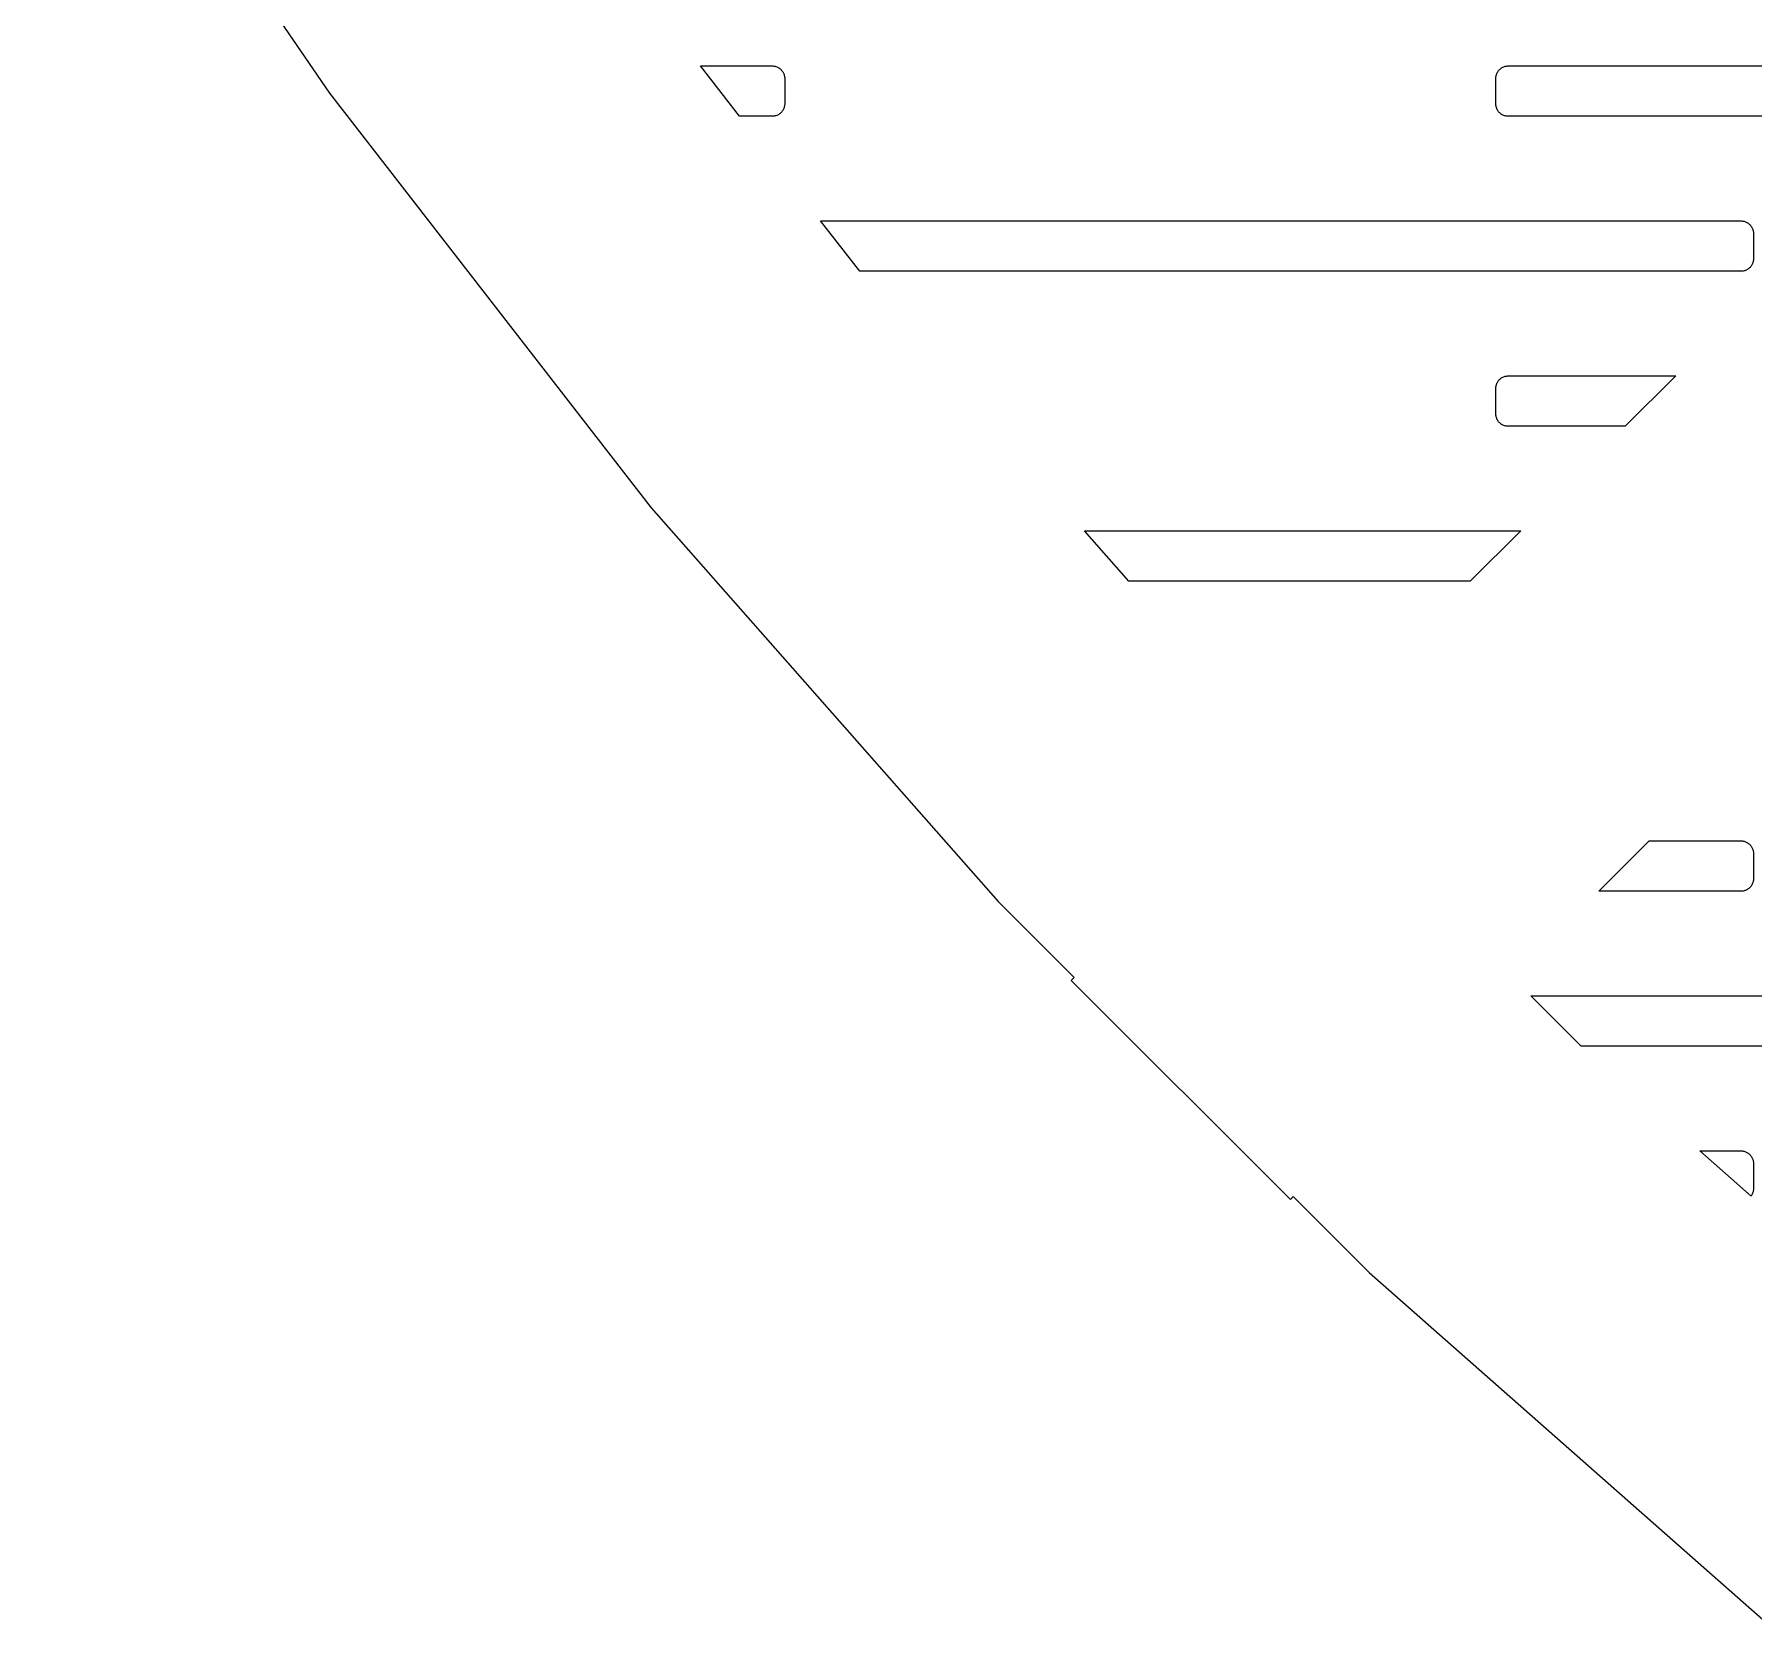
# Model space of a CAD drawing. Header units: metres. Extents: x -216 to 216, y -216 to 216.
# Drawn here: x -182.03 to -137.67, y -166.12 to -125.21 of the extents above; entities that cross this region are included whole.
import ezdxf

# ---------------------------------------------------------------- set-up
doc = ezdxf.new("R2010")
doc.units = ezdxf.units.M

msp = doc.modelspace()

# ---------------------------------------------------------------- linework, layer by layer
for p, q in [((-182.035, -115.523), (-174.422, -126.725)), ((-163.839, -127.322), (-164.847, -126.022)), ((-164.847, -126.022), (-162.997, -126.022)), ((-162.997, -126.022), (-162.977, -126.023)), ((-162.977, -126.023), (-162.956, -126.025)), ((-162.956, -126.025), (-162.936, -126.028)), ((-162.936, -126.028), (-162.916, -126.032)), ((-162.916, -126.032), (-162.897, -126.038)), ((-162.897, -126.038), (-162.878, -126.045)), ((-162.878, -126.045), (-162.859, -126.053)), ((-162.859, -126.053), (-162.841, -126.062)), ((-162.841, -126.062), (-162.823, -126.073)), ((-162.823, -126.073), (-162.806, -126.084)), ((-162.806, -126.084), (-162.79, -126.097)), ((-162.79, -126.097), (-162.775, -126.11)), ((-162.775, -126.11), (-162.76, -126.125)), ((-162.76, -126.125), (-162.747, -126.14)), ((-162.747, -126.14), (-162.734, -126.156)), ((-162.734, -126.156), (-162.723, -126.173)), ((-162.723, -126.173), (-162.712, -126.191)), ((-162.712, -126.191), (-162.703, -126.209)), ((-162.703, -126.209), (-162.695, -126.228)), ((-162.695, -126.228), (-162.688, -126.247)), ((-162.688, -126.247), (-162.682, -126.266)), ((-162.682, -126.266), (-162.678, -126.286)), ((-162.678, -126.286), (-162.675, -126.306)), ((-162.675, -126.306), (-162.673, -126.327)), ((-162.673, -126.327), (-162.672, -126.347)), ((-162.672, -126.347), (-162.672, -126.997)), ((-144.322, -126.327), (-144.32, -126.306)), ((-144.322, -126.347), (-144.322, -126.327)), ((-144.322, -126.997), (-144.322, -126.347)), ((-144.32, -126.306), (-144.316, -126.286)), ((-144.316, -126.286), (-144.312, -126.266)), ((-144.312, -126.266), (-144.306, -126.247)), ((-144.306, -126.247), (-144.299, -126.228)), ((-144.299, -126.228), (-144.291, -126.209)), ((-144.291, -126.209), (-144.282, -126.191)), ((-144.282, -126.191), (-144.272, -126.173)), ((-144.272, -126.173), (-144.26, -126.156)), ((-144.26, -126.156), (-144.248, -126.14)), ((-144.248, -126.14), (-144.234, -126.125)), ((-144.234, -126.125), (-144.22, -126.11)), ((-144.22, -126.11), (-144.204, -126.097)), ((-144.204, -126.097), (-144.188, -126.084)), ((-144.188, -126.084), (-144.171, -126.073)), ((-144.171, -126.073), (-144.154, -126.062)), ((-144.154, -126.062), (-144.136, -126.053)), ((-144.136, -126.053), (-144.117, -126.045)), ((-144.117, -126.045), (-144.098, -126.038)), ((-144.098, -126.038), (-144.078, -126.032)), ((-144.078, -126.032), (-144.058, -126.028)), ((-144.058, -126.028), (-144.038, -126.025)), ((-144.038, -126.025), (-144.018, -126.023)), ((-144.018, -126.023), (-143.997, -126.022)), ((-143.997, -126.022), (-131.679, -126.022)), ((-174.422, -126.725), (-166.12, -137.427)), ((-162.997, -127.322), (-163.839, -127.322)), ((-162.977, -127.322), (-162.997, -127.322)), ((-162.956, -127.32), (-162.977, -127.322)), ((-162.936, -127.316), (-162.956, -127.32)), ((-162.916, -127.312), (-162.936, -127.316)), ((-162.897, -127.306), (-162.916, -127.312)), ((-162.878, -127.299), (-162.897, -127.306)), ((-162.859, -127.291), (-162.878, -127.299)), ((-162.841, -127.282), (-162.859, -127.291)), ((-162.823, -127.272), (-162.841, -127.282)), ((-162.806, -127.26), (-162.823, -127.272)), ((-162.79, -127.248), (-162.806, -127.26)), ((-162.775, -127.234), (-162.79, -127.248)), ((-162.76, -127.22), (-162.775, -127.234)), ((-162.747, -127.204), (-162.76, -127.22)), ((-162.734, -127.188), (-162.747, -127.204)), ((-162.723, -127.171), (-162.734, -127.188)), ((-162.712, -127.154), (-162.723, -127.171)), ((-162.703, -127.136), (-162.712, -127.154)), ((-162.695, -127.117), (-162.703, -127.136)), ((-162.688, -127.098), (-162.695, -127.117)), ((-162.682, -127.078), (-162.688, -127.098)), ((-162.678, -127.058), (-162.682, -127.078)), ((-162.675, -127.038), (-162.678, -127.058)), ((-162.673, -127.018), (-162.675, -127.038)), ((-162.672, -126.997), (-162.673, -127.018)), ((-144.322, -127.018), (-144.322, -126.997)), ((-144.32, -127.038), (-144.322, -127.018)), ((-144.316, -127.058), (-144.32, -127.038)), ((-144.312, -127.078), (-144.316, -127.058)), ((-144.306, -127.098), (-144.312, -127.078)), ((-144.299, -127.117), (-144.306, -127.098)), ((-144.291, -127.136), (-144.299, -127.117)), ((-144.282, -127.154), (-144.291, -127.136)), ((-144.272, -127.171), (-144.282, -127.154)), ((-144.26, -127.188), (-144.272, -127.171)), ((-144.248, -127.204), (-144.26, -127.188)), ((-144.234, -127.22), (-144.248, -127.204)), ((-144.22, -127.234), (-144.234, -127.22)), ((-144.204, -127.248), (-144.22, -127.234)), ((-144.188, -127.26), (-144.204, -127.248)), ((-144.171, -127.272), (-144.188, -127.26)), ((-144.154, -127.282), (-144.171, -127.272)), ((-144.136, -127.291), (-144.154, -127.282)), ((-144.117, -127.299), (-144.136, -127.291)), ((-144.098, -127.306), (-144.117, -127.299)), ((-144.078, -127.312), (-144.098, -127.306)), ((-144.058, -127.316), (-144.078, -127.312)), ((-144.038, -127.32), (-144.058, -127.316)), ((-144.018, -127.322), (-144.038, -127.32)), ((-143.997, -127.322), (-144.018, -127.322)), ((-132.979, -127.322), (-143.997, -127.322)), ((-160.736, -131.322), (-161.745, -130.022)), ((-161.745, -130.022), (-137.997, -130.022)), ((-137.997, -130.022), (-137.977, -130.023)), ((-137.977, -130.023), (-137.956, -130.025)), ((-137.956, -130.025), (-137.936, -130.028)), ((-137.936, -130.028), (-137.916, -130.032)), ((-137.916, -130.032), (-137.897, -130.038)), ((-137.897, -130.038), (-137.878, -130.045)), ((-137.878, -130.045), (-137.859, -130.053)), ((-137.859, -130.053), (-137.841, -130.062)), ((-137.841, -130.062), (-137.823, -130.073)), ((-137.823, -130.073), (-137.806, -130.084)), ((-137.806, -130.084), (-137.79, -130.097)), ((-137.79, -130.097), (-137.775, -130.11)), ((-137.775, -130.11), (-137.76, -130.125)), ((-137.76, -130.125), (-137.747, -130.14)), ((-137.747, -130.14), (-137.734, -130.156)), ((-137.734, -130.156), (-137.723, -130.173)), ((-137.723, -130.173), (-137.712, -130.191)), ((-137.712, -130.191), (-137.703, -130.209)), ((-137.703, -130.209), (-137.695, -130.228)), ((-137.695, -130.228), (-137.688, -130.247)), ((-137.688, -130.247), (-137.682, -130.266)), ((-137.682, -130.266), (-137.678, -130.286)), ((-137.678, -130.286), (-137.675, -130.306)), ((-137.675, -130.306), (-137.673, -130.327)), ((-137.673, -130.327), (-137.672, -130.347)), ((-137.672, -130.347), (-137.672, -130.997)), ((-137.997, -131.322), (-160.736, -131.322)), ((-137.977, -131.322), (-137.997, -131.322)), ((-137.956, -131.32), (-137.977, -131.322)), ((-137.936, -131.316), (-137.956, -131.32)), ((-137.916, -131.312), (-137.936, -131.316)), ((-137.897, -131.306), (-137.916, -131.312)), ((-137.878, -131.299), (-137.897, -131.306)), ((-137.859, -131.291), (-137.878, -131.299)), ((-137.841, -131.282), (-137.859, -131.291)), ((-137.823, -131.272), (-137.841, -131.282)), ((-137.806, -131.26), (-137.823, -131.272)), ((-137.79, -131.248), (-137.806, -131.26)), ((-137.775, -131.234), (-137.79, -131.248)), ((-137.76, -131.22), (-137.775, -131.234)), ((-137.747, -131.204), (-137.76, -131.22)), ((-137.734, -131.188), (-137.747, -131.204)), ((-137.723, -131.171), (-137.734, -131.188)), ((-137.712, -131.154), (-137.723, -131.171)), ((-137.703, -131.136), (-137.712, -131.154)), ((-137.695, -131.117), (-137.703, -131.136)), ((-137.688, -131.098), (-137.695, -131.117)), ((-137.682, -131.078), (-137.688, -131.098)), ((-137.678, -131.058), (-137.682, -131.078)), ((-137.675, -131.038), (-137.678, -131.058)), ((-137.673, -131.018), (-137.675, -131.038)), ((-137.672, -130.997), (-137.673, -131.018)), ((-144.322, -134.327), (-144.32, -134.306)), ((-144.322, -134.347), (-144.322, -134.327)), ((-144.322, -134.997), (-144.322, -134.347)), ((-144.32, -134.306), (-144.316, -134.286)), ((-144.316, -134.286), (-144.312, -134.266)), ((-144.312, -134.266), (-144.306, -134.247)), ((-144.306, -134.247), (-144.299, -134.228)), ((-144.299, -134.228), (-144.291, -134.209)), ((-144.291, -134.209), (-144.282, -134.191)), ((-144.282, -134.191), (-144.272, -134.173)), ((-144.272, -134.173), (-144.26, -134.156)), ((-144.26, -134.156), (-144.248, -134.14)), ((-144.248, -134.14), (-144.234, -134.125)), ((-144.234, -134.125), (-144.22, -134.11)), ((-144.22, -134.11), (-144.204, -134.097)), ((-144.204, -134.097), (-144.188, -134.084)), ((-144.188, -134.084), (-144.171, -134.073)), ((-144.171, -134.073), (-144.154, -134.062)), ((-144.154, -134.062), (-144.136, -134.053)), ((-144.136, -134.053), (-144.117, -134.045)), ((-144.117, -134.045), (-144.098, -134.038)), ((-144.098, -134.038), (-144.078, -134.032)), ((-144.078, -134.032), (-144.058, -134.028)), ((-144.058, -134.028), (-144.038, -134.025)), ((-144.038, -134.025), (-144.018, -134.023)), ((-144.018, -134.023), (-143.997, -134.022)), ((-143.997, -134.022), (-139.679, -134.022)), ((-139.679, -134.022), (-140.979, -135.322)), ((-144.322, -135.018), (-144.322, -134.997)), ((-144.32, -135.038), (-144.322, -135.018)), ((-144.316, -135.058), (-144.32, -135.038)), ((-144.312, -135.078), (-144.316, -135.058)), ((-144.306, -135.098), (-144.312, -135.078)), ((-144.299, -135.117), (-144.306, -135.098)), ((-144.291, -135.136), (-144.299, -135.117)), ((-144.282, -135.154), (-144.291, -135.136)), ((-144.272, -135.171), (-144.282, -135.154)), ((-144.26, -135.188), (-144.272, -135.171)), ((-144.248, -135.204), (-144.26, -135.188)), ((-144.234, -135.22), (-144.248, -135.204)), ((-144.22, -135.234), (-144.234, -135.22)), ((-144.204, -135.248), (-144.22, -135.234)), ((-144.188, -135.26), (-144.204, -135.248)), ((-144.171, -135.272), (-144.188, -135.26)), ((-144.154, -135.282), (-144.171, -135.272)), ((-144.136, -135.291), (-144.154, -135.282)), ((-144.117, -135.299), (-144.136, -135.291)), ((-144.098, -135.306), (-144.117, -135.299)), ((-144.078, -135.312), (-144.098, -135.306)), ((-144.058, -135.316), (-144.078, -135.312)), ((-144.038, -135.32), (-144.058, -135.316)), ((-144.018, -135.322), (-144.038, -135.32)), ((-143.997, -135.322), (-144.018, -135.322)), ((-140.979, -135.322), (-143.997, -135.322)), ((-166.12, -137.427), (-157.164, -147.586)), ((-153.79, -139.322), (-154.936, -138.022)), ((-154.936, -138.022), (-143.679, -138.022)), ((-143.679, -138.022), (-144.979, -139.322)), ((-144.979, -139.322), (-153.79, -139.322)), ((-141.665, -147.322), (-140.365, -146.022)), ((-140.365, -146.022), (-137.997, -146.022)), ((-137.997, -146.022), (-137.977, -146.023)), ((-137.977, -146.023), (-137.956, -146.025)), ((-137.956, -146.025), (-137.936, -146.028)), ((-137.936, -146.028), (-137.916, -146.032)), ((-137.916, -146.032), (-137.897, -146.038)), ((-137.897, -146.038), (-137.878, -146.045)), ((-137.878, -146.045), (-137.859, -146.053)), ((-137.859, -146.053), (-137.841, -146.062)), ((-137.841, -146.062), (-137.823, -146.073)), ((-137.823, -146.073), (-137.806, -146.084)), ((-137.806, -146.084), (-137.79, -146.097)), ((-137.79, -146.097), (-137.775, -146.11)), ((-137.775, -146.11), (-137.76, -146.125)), ((-137.76, -146.125), (-137.747, -146.14)), ((-137.747, -146.14), (-137.734, -146.156)), ((-137.734, -146.156), (-137.723, -146.173)), ((-137.723, -146.173), (-137.712, -146.191)), ((-137.712, -146.191), (-137.703, -146.209)), ((-137.703, -146.209), (-137.695, -146.228)), ((-137.695, -146.228), (-137.688, -146.247)), ((-137.688, -146.247), (-137.682, -146.266)), ((-137.682, -146.266), (-137.678, -146.286)), ((-137.678, -146.286), (-137.675, -146.306)), ((-137.675, -146.306), (-137.673, -146.327)), ((-137.673, -146.327), (-137.672, -146.347)), ((-137.672, -146.347), (-137.672, -146.997)), ((-137.859, -147.291), (-137.878, -147.299)), ((-137.841, -147.282), (-137.859, -147.291)), ((-137.823, -147.272), (-137.841, -147.282)), ((-137.806, -147.26), (-137.823, -147.272)), ((-137.79, -147.248), (-137.806, -147.26)), ((-137.775, -147.234), (-137.79, -147.248)), ((-137.76, -147.22), (-137.775, -147.234)), ((-137.747, -147.204), (-137.76, -147.22)), ((-137.734, -147.188), (-137.747, -147.204)), ((-137.723, -147.171), (-137.734, -147.188)), ((-137.712, -147.154), (-137.723, -147.171)), ((-137.703, -147.136), (-137.712, -147.154)), ((-137.695, -147.117), (-137.703, -147.136)), ((-137.688, -147.098), (-137.695, -147.117)), ((-137.682, -147.078), (-137.688, -147.098)), ((-137.678, -147.058), (-137.682, -147.078)), ((-137.675, -147.038), (-137.678, -147.058)), ((-137.673, -147.018), (-137.675, -147.038)), ((-137.672, -146.997), (-137.673, -147.018)), ((-157.164, -147.586), (-155.203, -149.547)), ((-137.997, -147.322), (-141.665, -147.322)), ((-137.977, -147.322), (-137.997, -147.322)), ((-137.956, -147.32), (-137.977, -147.322)), ((-137.936, -147.316), (-137.956, -147.32)), ((-137.916, -147.312), (-137.936, -147.316)), ((-137.897, -147.306), (-137.916, -147.312)), ((-137.878, -147.299), (-137.897, -147.306)), ((-155.203, -149.547), (-155.279, -149.622)), ((-155.279, -149.622), (-149.622, -155.279)), ((-142.12, -151.322), (-143.42, -150.022)), ((-143.42, -150.022), (-112.997, -150.022)), ((-112.997, -151.322), (-142.12, -151.322)), ((-139.058, -154.022), (-137.997, -154.022)), ((-137.735, -155.189), (-139.058, -154.022)), ((-137.997, -154.022), (-137.977, -154.023)), ((-137.977, -154.023), (-137.956, -154.025)), ((-137.956, -154.025), (-137.936, -154.028)), ((-137.936, -154.028), (-137.916, -154.032)), ((-137.916, -154.032), (-137.897, -154.038)), ((-137.897, -154.038), (-137.878, -154.045)), ((-137.878, -154.045), (-137.859, -154.053)), ((-137.859, -154.053), (-137.841, -154.062)), ((-137.841, -154.062), (-137.823, -154.073)), ((-137.823, -154.073), (-137.806, -154.084)), ((-137.806, -154.084), (-137.79, -154.097)), ((-137.79, -154.097), (-137.775, -154.11)), ((-137.775, -154.11), (-137.76, -154.125)), ((-137.76, -154.125), (-137.747, -154.14)), ((-137.747, -154.14), (-137.734, -154.156)), ((-137.734, -154.156), (-137.723, -154.173)), ((-137.723, -154.173), (-137.712, -154.191)), ((-137.712, -154.191), (-137.703, -154.209)), ((-137.703, -154.209), (-137.695, -154.228)), ((-137.695, -154.228), (-137.688, -154.247)), ((-137.688, -154.247), (-137.682, -154.266)), ((-137.682, -154.266), (-137.678, -154.286)), ((-137.678, -154.286), (-137.675, -154.306)), ((-137.675, -154.306), (-137.673, -154.327)), ((-137.673, -154.327), (-137.672, -154.347)), ((-137.672, -154.347), (-137.672, -154.997)), ((-149.622, -155.279), (-149.547, -155.203)), ((-149.547, -155.203), (-147.586, -157.164)), ((-137.734, -155.188), (-137.735, -155.189)), ((-137.723, -155.171), (-137.734, -155.188)), ((-137.712, -155.154), (-137.723, -155.171)), ((-137.703, -155.136), (-137.712, -155.154)), ((-137.695, -155.117), (-137.703, -155.136)), ((-137.688, -155.098), (-137.695, -155.117)), ((-137.682, -155.078), (-137.688, -155.098)), ((-137.678, -155.058), (-137.682, -155.078)), ((-137.675, -155.038), (-137.678, -155.058)), ((-137.673, -155.018), (-137.675, -155.038)), ((-137.672, -154.997), (-137.673, -155.018)), ((-147.586, -157.164), (-137.427, -166.12))]:
    msp.add_line(p, q)

doc.saveas('drawing.dxf')
